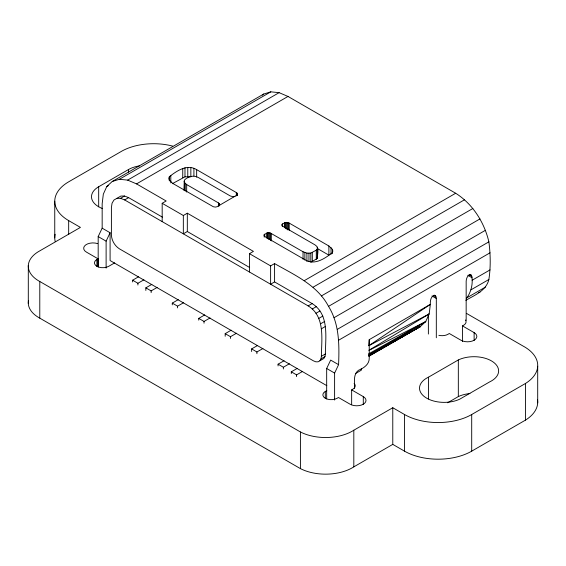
<?xml version="1.0" encoding="UTF-8"?>
<svg xmlns="http://www.w3.org/2000/svg" width="566" height="566" viewBox="0 0 566 566"><rect width="100%" height="100%" fill="white"/><g stroke="black" fill="none" stroke-linecap="round" stroke-linejoin="round"><path stroke-width="0.85" d="M368.799 345.713L430.344 304.366L429.17 313.967L368.799 345.713L369.237 339.65L430.344 304.366C430.132 301.147 430.627 297.001 433.846 295.395L435.615 295.94L436.315 298.48L436.315 337.768M466.32 298.551C471.16 292.381 473.523 282.95 471.443 275.253L469.674 274.708C467.254 275.854 466.306 278.741 466.165 281.245L466.165 320.533M465.804 300.341C474.768 295.091 486.208 290.747 488.882 279.498C490.786 267.039 490.503 254.318 488.882 241.845C484.291 222.332 472.794 204.05 455.672 193.247L288.002 96.446L279.109 92.661L270.817 91.841L263.692 94.041L112.231 181.488L106.769 186.554L103.33 194.145L102.163 203.746L102.163 228.169L98.18 236.581L98.18 267.032M319.868 360.79L321 358.886L321.382 356.283C321.545 339.388 325.422 316.451 308.159 305.895L124.626 199.932L120.544 198.319L116.858 198.362M162.407 217.146L128.609 197.633L124.52 196.02L120.834 196.062L113.929 200.053L112.054 203.222L111.403 207.566L111.403 235.053C111.693 240.536 114.735 245.8 119.341 248.792L313.451 360.86L315.906 361.83L318.113 361.808L323.851 358.497L324.976 356.587L325.365 353.983C325.528 337.088 329.405 314.151 312.142 303.595L274.588 281.918L270.612 284.217L270.612 265.893L249.45 253.674L249.45 271.998M169.347 176.698L168.817 178.311L169.248 180.087L172.772 183.434L213.354 206.753L215.398 207.099L217.075 206.717L237.465 194.796L237.501 193.664L236.326 192.546L196.657 169.644C187.169 163.716 176.811 170.89 169.347 176.698L169.347 180.865M184.035 190.31L184.396 180.08C188.103 176.387 193.961 174.823 198.616 177.674L230.355 195.999L233.312 196.756L234.989 196.374M310.819 253.066L306.906 253.108L303.036 251.75L270.385 233.015L267.414 232.768L264.195 234.628L264.159 235.76L265.334 236.878L305.003 259.78C314.491 265.709 324.842 258.535 332.306 252.726L332.843 251.113L332.405 249.337L328.881 245.991L289.212 223.089L285.328 222.431L282.101 224.285L282.066 225.417L283.241 226.534L314.979 244.859C319.797 247.469 317.3 254.268 317.257 258.506L310.819 262.228L310.819 253.066L316.288 250.207L317.618 248.276M106.118 268.128L106.118 241.158L110.094 232.753L102.163 228.169M326.674 398.945L326.674 368.494L330.657 360.089L338.588 364.674L334.605 373.079L334.605 400.049M262.483 95.166L263.692 94.041M219.063 205.564L219.728 204.602L218.412 202.89L186.674 184.573L184.325 182.337L184.035 181.148M368.997 350.213L429.17 313.967L425.738 321.559L420.269 326.624L368.806 356.304M368.869 355.448L425.738 321.559L369.067 350.326M368.714 354.825L425.738 321.559L368.416 353.998M98.682 206.816L98.682 186.752L128.51 169.524A24.522 14.157 0 0 1 139.505 165.866M106.769 186.554L108.297 185.669M112.231 181.488L119.355 179.288L270.817 91.841M119.355 179.288L127.64 180.108L279.109 92.661M127.64 180.108L136.54 183.893L288.002 96.446M120.544 198.319L124.52 196.02M124.626 199.932L128.609 197.633M172.297 183.709L184.983 176.833L190.848 176.776L190.848 167.614M162.18 221.617L162.18 203.293L166.163 200.994L136.54 183.893M96.892 266.452L96.892 259.469L98.031 258.811L98.031 266.657M162.18 203.293L183.334 215.505L187.318 213.205L253.434 251.382L249.45 253.674M114.693 262.857L108.729 266.303A8.37 4.832 0 0 1 96.892 266.303A8.37 4.832 0 0 1 96.892 259.469M249.634 267.506L187.318 231.529L183.334 233.829L183.334 215.505M132.621 281.953L132.621 280.212L138.62 276.746M132.621 280.212L137.913 283.262L143.913 279.802M145.844 290.464L145.844 287.846L151.844 284.38M145.844 287.846L151.136 290.896L157.136 287.436M172.29 304.862L172.29 303.114L178.29 299.647M172.29 303.114L177.575 306.171L183.582 302.704M270.612 265.893L274.588 263.593C294.476 274.998 317.278 285.009 328.521 306.355C339.402 323.844 339.381 344.814 338.588 364.674M198.737 320.13L198.737 318.382L204.736 314.915M198.737 318.382L204.022 321.438L210.028 317.972M304.211 280.694L455.672 193.247M225.183 336.268L225.183 333.65L231.183 330.183M313.104 287.181L464.573 199.741M225.183 333.65L230.468 336.706L236.475 333.24M321.396 295.94L472.865 208.493M308.159 305.895L312.142 303.595M312.248 309.001L316.231 306.701M251.629 351.536L251.629 348.918L257.629 345.451M315.934 313.302L319.917 311.003M328.521 306.355L479.982 218.908M251.629 348.918L256.914 351.974L262.921 348.507M318.856 318.368L322.839 316.069M320.738 323.71L324.721 321.41M333.982 317.731L485.444 230.284M321.382 328.796L325.365 326.497M337.414 329.292L488.882 241.845M278.076 365.933L278.076 364.186L284.075 360.726M278.076 364.186L283.361 367.242L289.368 363.775M338.588 340.244L490.05 252.797M291.299 373.567L291.299 371.82L297.299 368.36M321.382 356.283L325.365 353.983M321 358.886L324.976 356.587M291.299 371.82L296.584 374.876L302.584 371.409M472.136 280.241L490.05 269.897M470.969 289.834L488.882 279.498M467.53 297.426L485.444 287.089M355.413 373.588L361.306 370.185L361.306 368.558M325.301 398.414L325.301 391.431L326.794 390.575M351.649 404.725L351.649 389.889L352.795 389.231A8.37 4.832 0 0 0 354.125 383.394M462.486 341.602L462.486 325.903L463.632 325.238A8.37 4.832 0 0 0 465.443 319.974M428.497 377.168L458.326 359.948A24.635 14.221 0 0 1 493.007 361.886A24.635 14.221 0 0 1 489.647 381.901L459.811 399.129A24.635 14.221 0 0 1 425.137 397.19A24.635 14.221 0 0 1 428.497 377.168L428.497 398.98M172.715 146.113A45.867 26.482 0 0 0 122.405 150.804L68.67 181.828A47.502 27.423 0 0 0 68.67 220.606L80.422 227.398L38.106 251.828A36.358 20.992 0 0 0 39.783 281.493L300.412 431.971A37.823 21.833 0 0 0 353.814 430.224L392.776 407.732L404.527 414.517A47.502 27.423 0 0 0 471.704 414.517L525.439 383.493A45.867 26.482 0 0 0 523.09 346.067L466.476 313.38M447.621 402.773L458.326 396.589A24.635 14.221 0 0 1 469.936 393.54M28.456 300.765A36.358 20.992 0 0 0 39.783 318.142L300.412 468.613A37.823 21.833 0 0 0 353.814 466.865L392.776 444.374L404.527 451.159A47.502 27.423 0 0 0 471.704 451.159L525.439 420.135A45.867 26.482 0 0 0 537.481 399.412M368.961 356.042L420.269 326.624L417.107 327.601M368.933 355.604L420.269 326.624L391.311 342.996M378.35 350.319L386.734 345.578M388.262 344.715L389.783 343.852M478.397 292.643L479.982 292.155M469.999 274.418L471.443 275.253M469.072 274.666L471.959 276.335M467.813 275.295L472.136 277.793M434.172 295.105L435.615 295.94M433.245 295.353L436.131 297.016M431.985 295.983L436.315 298.48M462.486 325.903L474.124 332.617L474.124 340.47M317.441 248.545L328.881 255.153L328.881 245.991M98.18 236.581L106.118 241.158M326.674 368.494L334.605 373.079M351.649 389.889L363.287 396.61L363.287 404.464M326.823 385.672L110.094 260.544L110.094 232.753M98.031 258.811L86.4 252.089A9.318 5.384 0 0 1 85.593 245.007A9.318 5.384 0 0 1 97.649 243.628M317.618 257.438L317.328 247.087M537.7 366.23L537.7 402.872M525.439 383.493L525.439 420.135M471.704 414.517L471.704 451.159M458.326 359.948L458.326 396.589M428.377 313.981L428.377 334.06M404.527 414.517L404.527 451.159M392.776 407.732L392.776 444.374M369.237 339.65L369.237 357.967C369.499 364.355 363.726 368.126 358.49 370.284C352.88 374.423 354.804 382.475 354.514 388.354M353.814 430.224L353.814 466.865M332.405 249.337L332.405 253.504M331.046 247.575L331.046 254.233M317.257 249.351L317.257 258.506M316.288 250.207L316.288 259.37M312.305 252.507L312.305 261.669M308.958 253.271L308.958 261.605M306.906 253.108L306.906 261.435M304.869 252.585L304.869 260.077M303.036 251.75L303.036 259.249M300.412 431.971L300.412 468.613M296.584 374.876L296.584 376.623M289.212 223.089L289.212 230.581M288.299 222.671L288.299 229.336M287.28 222.41L287.28 229.902M286.255 222.325L286.255 228.989M285.328 222.431L285.328 228.261M284.578 222.707L284.578 227.709M283.361 367.242L283.361 368.99M282.59 223.86L282.59 226.358M282.101 224.285L282.101 225.954M274.588 263.593L274.588 281.918M271.305 233.425L271.305 240.925M270.385 233.015L270.385 240.508M269.366 232.753L269.366 239.411M268.341 232.668L268.341 239.326M267.414 232.768L267.414 238.597M266.664 233.05L266.664 238.045M264.676 234.197L264.676 236.701M264.195 234.628L264.195 237.126M256.914 351.974L256.914 353.715M237.501 193.664L237.501 195.334M237.041 193.077L237.041 195.574M236.326 192.546L236.326 195.878M230.468 336.706L230.468 338.447M219.587 204.008L219.587 205.677M219.127 203.42L219.127 205.918M218.412 202.89L218.412 206.222M204.022 321.438L204.022 323.179M196.657 169.644L196.657 177.144M193.912 168.399L193.912 175.899M187.778 167.359L187.778 176.521M187.318 213.205L187.318 231.529M186.674 184.573L186.674 192.065M185.238 183.511L185.238 191.011M184.983 167.67L184.983 176.833M184.325 182.337L184.325 190.664M182.747 168.512L182.747 177.674M177.575 306.171L177.575 307.911M170.805 175.41L170.805 182.903M151.136 290.896L151.136 292.643M137.913 283.262L137.913 285.009M128.51 169.524L128.51 172.142M68.67 220.606L68.67 234.565M54.753 201.213L54.753 237.862M39.783 281.493L39.783 318.142M28.3 265.489L28.3 303.503M363.287 396.61A9.318 5.384 0 0 1 363.287 404.216A9.318 5.384 0 0 1 350.106 404.216L338.468 397.502L337.138 398.266A8.37 4.832 0 0 1 325.301 398.266A8.37 4.832 0 0 1 325.301 391.431M474.124 332.617A9.318 5.384 0 0 1 474.124 340.23A9.318 5.384 0 0 1 460.943 340.23L449.305 333.508L447.975 334.28A8.37 4.832 0 0 1 438.855 335.327M102.396 208.529A24.522 14.157 0 0 1 98.682 186.752M55.164 241.441A47.502 27.423 0 0 1 55.164 234.282"/></g></svg>
